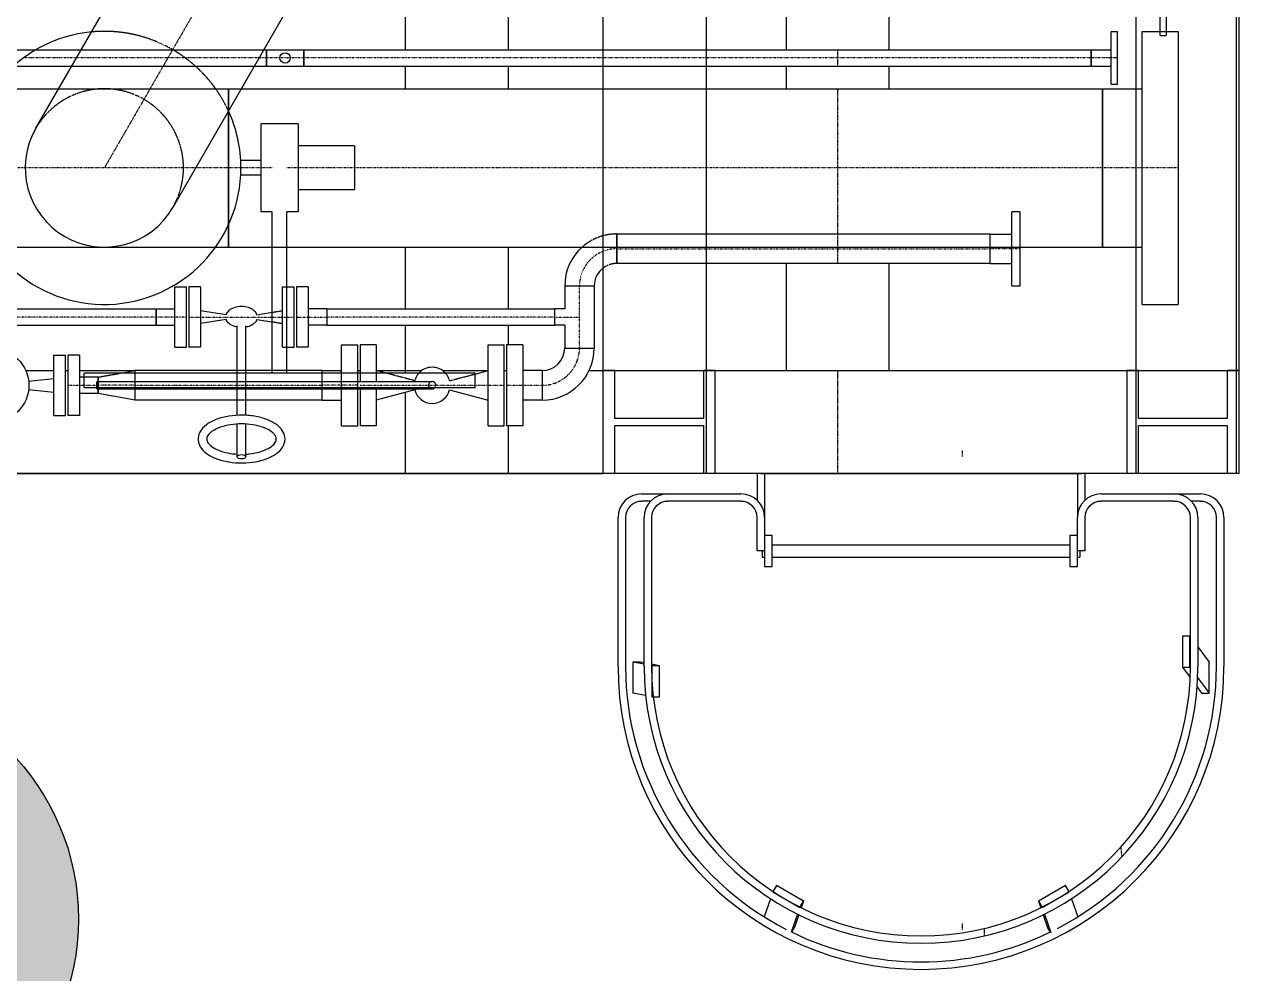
# Model space of a CAD drawing. Header units: millimetres. Extents: x -10011772 to -8149599, y 2847708 to 3434448.
# Drawn here: x -9517823 to -9512854, y 3158213 to 3162098 of the extents above; entities that cross this region are included whole.
import ezdxf

# ---------------------------------------------------------------- set-up
doc = ezdxf.new("R2010")
doc.units = ezdxf.units.MM
for name, pattern in [('DASHDOT2', [0.5, 0.25, -0.125, 0, -0.125]), ('DIVIDE2', [0.625, 0.25, -0.125, 0, -0.125, 0, -0.125]), ('HIDDEN2', [0.1875, 0.125, -0.0625])]:
    doc.linetypes.add(name, pattern=pattern)
doc.layers.add('总平面底图', color=9, linetype='Continuous')
doc.layers.add('电气-接地设计-接地线', color=3, linetype='接地线')
doc.styles.add('EESLTYPE', font='TXT.shx')
doc.linetypes.add('接地线', pattern='A,500,["/",EESLTYPE,S=200,R=0,X=0,Y=-100],-200,60,-200', length=960)

# ---------------------------------------------------------------- blocks, each defined once
blk = doc.blocks.new('总平面底图 爆炸危险区 LOCATION I')
at = {"layer": '总平面底图', "linetype": 'Continuous'}
for p, q in [((217000, 116406.3), (217000, 119406.3)), ((218300, 119406.3), (218300, 116406.3)), ((215839.1, 117112.3), (216067.7, 117508.2)), ((217210.3, 117456.3), (217210.3, 116406.3)), ((218089.6, 117456.3), (218089.6, 116406.3)), ((216348.1, 117346.3), (216119.5, 116950.3)), ((216594.8, 117339.6), (216594.8, 117273)), ((216805.1, 117339.6), (216805.1, 117273)), ((217374.8, 117273), (217374.8, 117339.6)), ((217585.1, 117273), (217585.1, 117339.6)), ((218039.2, 117256.3), (218039.2, 117310.3)), ((218039.2, 117310.3), (218052, 117310.3)), ((218052, 117256.3), (218052, 117310.3)), ((215457.5, 117273), (215839.1, 117273)), ((216305.8, 117273), (216310.9, 117273)), ((216310.9, 117256.3), (216310.9, 117273)), ((216310.9, 117273), (216387.1, 117273)), ((216310.9, 117273), (216310.9, 117239.6)), ((216387.1, 117273), (216387.1, 117239.6)), ((216387.1, 117273), (217000, 117273)), ((216387.1, 117256.3), (216387.1, 117273)), ((217210.3, 117273), (217998.1, 117273)), ((217998.1, 117256.3), (217998.1, 117273)), ((217998.1, 117273), (218039.2, 117273)), ((217998.1, 117273), (217998.1, 117239.6)), ((216310.9, 117239.6), (216310.9, 117256.3)), ((216387.1, 117239.6), (216387.1, 117256.3)), ((217998.1, 117239.6), (217998.1, 117256.3)), ((218039.2, 117202.3), (218039.2, 117256.3)), ((218052, 117202.3), (218052, 117256.3)), ((216286.5, 117239.6), (216310.9, 117239.6)), ((216310.9, 117239.6), (216387.1, 117239.6)), ((216387.1, 117239.6), (217000, 117239.6)), ((216594.8, 117239.6), (216594.8, 117193.2)), ((216805.1, 117239.6), (216805.1, 117193.2)), ((217210.3, 117239.6), (217998.1, 117239.6)), ((217374.8, 117193.2), (217374.8, 117239.6)), ((217585.1, 117193.2), (217585.1, 117239.6)), ((217998.1, 117239.6), (218039.2, 117239.6)), ((216259.8, 117193.2), (217000, 117193.2)), ((217210.3, 117193.2), (218021.6, 117193.2)), ((218021.6, 117193.2), (218021.6, 117031.3)), ((218021.6, 117031.3), (218021.6, 117193.2)), ((218021.6, 117193.2), (218089.6, 117193.2)), ((218039.2, 117202.3), (218052, 117202.3)), ((216299.3, 117121.3), (216299.3, 116941.3)), ((216376.1, 117121.3), (216299.3, 117121.3)), ((216376.1, 117121.3), (216376.1, 116941.3)), ((216491.3, 117076.3), (216376.1, 117076.3)), ((216491.3, 117076.3), (216491.3, 116986.3)), ((216299.3, 117046.3), (216258.3, 117046.3)), ((218021.6, 117031.3), (218021.6, 116869.4)), ((218021.6, 116869.4), (218021.6, 117031.3)), ((216299.3, 117016.3), (216258.3, 117016.3)), ((216491.3, 116986.3), (216376.1, 116986.3)), ((216322.7, 116941.3), (216299.3, 116941.3)), ((216322.7, 116611.3), (216322.7, 116941.3)), ((216376.1, 116941.3), (216352.7, 116941.3)), ((216352.7, 116611.3), (216352.7, 116941.3)), ((216233.3, 116869.4), (216233.3, 116914.9)), ((216233.3, 116914.9), (216233.3, 116869.4)), ((216207, 116869.4), (216233.3, 116869.4)), ((216233.3, 116869.4), (216322.7, 116869.4)), ((216352.7, 116869.4), (217000, 116869.4)), ((216594.8, 116869.4), (216594.8, 116742.9)), ((216805.1, 116869.4), (216805.1, 116742.9)), ((217210.3, 116869.4), (218021.6, 116869.4)), ((217791.2, 116835.7), (217791.2, 116869.4)), ((217791.2, 116865.9), (217791.2, 116869.4)), ((217835.7, 116865.9), (217835.7, 116869.4)), ((217853.2, 116865.9), (217853.2, 116869.4)), ((218021.6, 116869.4), (218089.6, 116869.4)), ((217791.2, 116835.7), (217791.2, 116865.9)), ((217835.7, 116789.7), (217835.7, 116865.9)), ((217853.2, 116789.7), (217853.2, 116865.9)), ((217791.2, 116835.7), (217210.3, 116835.7)), ((217374.8, 116616.6), (217374.8, 116835.7)), ((217585.1, 116616.6), (217585.1, 116835.7)), ((217791.2, 116835.7), (217835.7, 116835.7)), ((216123.7, 116672.5), (216123.7, 116788.1)), ((216123.7, 116788.1), (216147.6, 116788.1)), ((216147.6, 116672.5), (216147.6, 116788.1)), ((216152, 116788.1), (216152, 116672.5)), ((216175.8, 116788.1), (216152, 116788.1)), ((216175.8, 116788.1), (216175.8, 116672.5)), ((216352.7, 116788.1), (216367.9, 116788.1)), ((216367.9, 116672.5), (216367.9, 116788.1)), ((216372.4, 116788.1), (216372.4, 116672.5)), ((216396.2, 116788.1), (216372.4, 116788.1)), ((216396.2, 116788.1), (216396.2, 116672.5)), ((216921.2, 116789.7), (216981.5, 116789.7)), ((216921.2, 116789.7), (216921.2, 116742.9)), ((216921.2, 116789.7), (216981.5, 116789.7)), ((216981.5, 116789.7), (216981.5, 116662.7)), ((217835.7, 116789.7), (217853.2, 116789.7)), ((214727.8, 116742.9), (216085.6, 116742.9)), ((216085.6, 116711.7), (216085.6, 116742.9)), ((216085.6, 116742.9), (216123.7, 116742.9)), ((216085.6, 116742.9), (216085.6, 116709.5)), ((216228.4, 116731), (216175.8, 116739.2)), ((216228.4, 116721.3), (216175.8, 116713.1)), ((216291.5, 116731), (216322.7, 116735.9)), ((216291.5, 116721.3), (216322.7, 116716.5)), ((216434.3, 116742.9), (216396.2, 116742.9)), ((216434.3, 116742.9), (216434.3, 116711.7)), ((216434.3, 116742.9), (216434.3, 116709.5)), ((216434.3, 116742.9), (216900.5, 116742.9)), ((216900.5, 116742.9), (216900.5, 116709.5)), ((216921.2, 116742.9), (216900.5, 116742.9)), ((216900.5, 116742.9), (216900.5, 116709.5)), ((214727.8, 116709.5), (216085.6, 116709.5)), ((216085.6, 116709.5), (216085.6, 116711.7)), ((216085.6, 116709.5), (216123.7, 116709.5)), ((216251.1, 116611.3), (216251.1, 116708.2)), ((216268.8, 116611.3), (216268.8, 116708.2)), ((216434.3, 116709.5), (216396.2, 116709.5)), ((216434.3, 116711.7), (216434.3, 116709.5)), ((216434.3, 116709.5), (216900.5, 116709.5)), ((216594.8, 116709.5), (216594.8, 116611.3)), ((216805.1, 116709.5), (216805.1, 116669)), ((216921.2, 116709.5), (216900.5, 116709.5)), ((216921.2, 116709.5), (216921.2, 116662.7)), ((216123.7, 116664.3), (216123.7, 116672.5)), ((216147.6, 116664.3), (216147.6, 116672.5)), ((216152, 116672.5), (216152, 116664.3)), ((216175.8, 116672.5), (216175.8, 116664.3)), ((216367.9, 116664.3), (216367.9, 116672.5)), ((216372.4, 116672.5), (216372.4, 116664.3)), ((216396.2, 116672.5), (216396.2, 116664.3)), ((215876.1, 116586.5), (215876.1, 116648.4)), ((215876.1, 116648.4), (215900, 116648.4)), ((215900, 116586.5), (215900, 116648.4)), ((215904.4, 116648.4), (215904.4, 116586.5)), ((215928.2, 116648.4), (215904.4, 116648.4)), ((215928.2, 116648.4), (215928.2, 116586.5)), ((216123.7, 116664.3), (216147.6, 116664.3)), ((216175.8, 116664.3), (216152, 116664.3)), ((216352.7, 116664.3), (216367.9, 116664.3)), ((216396.2, 116664.3), (216372.4, 116664.3)), ((216464.6, 116611.3), (216464.6, 116669)), ((216464.6, 116669), (216497.9, 116669)), ((216497.9, 116611.3), (216497.9, 116669)), ((216502.4, 116669), (216502.4, 116611.3)), ((216535.7, 116669), (216502.4, 116669)), ((216535.7, 116669), (216535.7, 116611.3)), ((216764.2, 116586.5), (216764.2, 116669)), ((216764.2, 116669), (216797.5, 116669)), ((216797.5, 116586.5), (216797.5, 116669)), ((216802, 116669), (216802, 116586.5)), ((216835.3, 116669), (216802, 116669)), ((216835.3, 116669), (216835.3, 116586.5)), ((216921.2, 116662.7), (216981.5, 116662.7)), ((216921.2, 116662.7), (216981.5, 116662.7)), ((215818.6, 116616.6), (215876.1, 116616.6)), ((215824.4, 116595.3), (215876.1, 116600.7)), ((215900, 116616.6), (215904.4, 116616.6)), ((215928.2, 116616.6), (216042.5, 116616.6)), ((215937.7, 116603.2), (215928.2, 116603.2)), ((216737.7, 116611.3), (215937.7, 116611.3)), ((215937.7, 116581.3), (215937.7, 116611.3)), ((216012.4, 116611.3), (216042.6, 116616.6)), ((216042.6, 116611.3), (216042.6, 116616.6)), ((216042.6, 116611.3), (216042.6, 116616.6)), ((216251.1, 116616.6), (216042.6, 116616.6)), ((216322.7, 116616.6), (216268.8, 116616.6)), ((216424.8, 116616.6), (216352.7, 116616.6)), ((216424.8, 116611.3), (216424.8, 116616.6)), ((216424.8, 116616.6), (216464.6, 116616.6)), ((216424.8, 116611.3), (216424.8, 116616.6)), ((216497.9, 116616.6), (216502.4, 116616.6)), ((216535.7, 116616.6), (216535.7, 116611.3)), ((216555.9, 116611.3), (216535.7, 116616.6)), ((216535.7, 116616.6), (216535.7, 116616.6)), ((216535.8, 116616.6), (216628.7, 116616.6)), ((216671.2, 116616.6), (216764.1, 116616.6)), ((216737.7, 116609.6), (216764.2, 116616.6)), ((216737.7, 116581.3), (216737.7, 116611.3)), ((216764.2, 116586.5), (216764.2, 116616.6)), ((216764.2, 116616.6), (216764.2, 116616.6)), ((216797.5, 116616.6), (216802, 116616.6)), ((216875.1, 116616.6), (216835.3, 116616.6)), ((216875.1, 116616.6), (216875.1, 116586.5)), ((216875.1, 116616.6), (216875.1, 116556.3)), ((216971, 116616.6), (217000, 116616.6)), ((217000, 116616.6), (218300, 116616.6)), ((217023.7, 116616.6), (217000, 116616.6)), ((217023.7, 116518.7), (217023.7, 116616.6)), ((217228.6, 116616.6), (217204.8, 116616.6)), ((217204.8, 116616.6), (217204.8, 116518.7)), ((217228.6, 116406.3), (217228.6, 116616.6)), ((218095.1, 116616.6), (218071.4, 116616.6)), ((218071.4, 116616.6), (218071.4, 116406.3)), ((218095.1, 116518.7), (218095.1, 116616.6)), ((218300, 116616.6), (218276.2, 116616.6)), ((218276.2, 116616.6), (218276.2, 116518.7)), ((215824.4, 116577.7), (215876.1, 116572.3)), ((215876.1, 116524.6), (215876.1, 116586.5)), ((215900, 116524.6), (215900, 116586.5)), ((215904.4, 116586.5), (215904.4, 116524.6)), ((215928.2, 116586.5), (215928.2, 116524.6)), ((216737.7, 116581.3), (215937.7, 116581.3)), ((215964.2, 116579), (215964.2, 116581.3)), ((215964.2, 116579), (216650, 116579)), ((215966.4, 116569.8), (215966.4, 116579)), ((215966.4, 116579), (215966.4, 116569.8)), ((216042.6, 116556.3), (216042.6, 116579)), ((216042.6, 116556.3), (216042.6, 116579)), ((216251.1, 116525.2), (216251.1, 116579)), ((216268.8, 116525.2), (216268.8, 116579)), ((216424.8, 116556.3), (216424.8, 116579)), ((216424.8, 116556.3), (216424.8, 116579)), ((216464.6, 116503.9), (216464.6, 116579)), ((216497.9, 116503.9), (216497.9, 116579)), ((216502.4, 116579), (216502.4, 116503.9)), ((216535.7, 116579), (216535.7, 116556.3)), ((216535.7, 116579), (216535.7, 116503.9)), ((216614.3, 116577), (216535.7, 116556.3)), ((216594.8, 116571.9), (216594.8, 116406.3)), ((216685.6, 116577), (216764.2, 116556.3)), ((216764.2, 116556.3), (216764.2, 116586.5)), ((216764.2, 116503.9), (216764.2, 116586.5)), ((216797.5, 116503.9), (216797.5, 116586.5)), ((216802, 116586.5), (216802, 116503.9)), ((216835.3, 116586.5), (216835.3, 116503.9)), ((216875.1, 116586.5), (216875.1, 116556.3)), ((215966.4, 116569.8), (215928.2, 116569.8)), ((216042.6, 116556.3), (215966.4, 116569.8)), ((216251.1, 116556.3), (216042.6, 116556.3)), ((216424.8, 116556.3), (216268.8, 116556.3)), ((216424.8, 116556.3), (216464.6, 116556.3)), ((216875.1, 116556.3), (216835.3, 116556.3)), ((215876.1, 116524.6), (215900, 116524.6)), ((215928.2, 116524.6), (215904.4, 116524.6)), ((216251.1, 116440.2), (216251.1, 116507.4)), ((216268.8, 116440.2), (216268.8, 116507.4)), ((216464.6, 116503.9), (216497.9, 116503.9)), ((216535.7, 116503.9), (216502.4, 116503.9)), ((216764.2, 116503.9), (216797.5, 116503.9)), ((216835.3, 116503.9), (216802, 116503.9)), ((216805.1, 116503.9), (216805.1, 116406.3)), ((217204.8, 116518.7), (217023.7, 116518.7)), ((217023.7, 116406.3), (217023.7, 116504.2)), ((217023.7, 116504.2), (217204.8, 116504.2)), ((217204.8, 116504.2), (217204.8, 116406.3)), ((218276.2, 116518.7), (218095.1, 116518.7)), ((218095.1, 116504.2), (218276.2, 116504.2)), ((218095.1, 116406.3), (218095.1, 116504.2)), ((218276.2, 116504.2), (218276.2, 116406.3)), ((208300, 116406.3), (217000, 116406.3)), ((216805.1, 116406.3), (216594.8, 116406.3)), ((217322.3, 116406.3), (217000, 116406.3)), ((217314.7, 116406.3), (217314.7, 116351.3)), ((217322.3, 116406.3), (217979.2, 116406.3)), ((217329.9, 116406.3), (217329.9, 116316.1)), ((217970, 116406.3), (217970, 116316.1)), ((218300, 116406.3), (217979.2, 116406.3)), ((217985.2, 116406.3), (217985.2, 116351.3)), ((217078.5, 116364.4), (217131.8, 116364.4)), ((217096.6, 116349.2), (217078.5, 116349.2)), ((217131.8, 116364.4), (217281.7, 116364.4)), ((217281.7, 116349.2), (217131.8, 116349.2)), ((218018.3, 116364.4), (218168.1, 116364.4)), ((218168.1, 116349.2), (218018.3, 116349.2)), ((218168.1, 116364.4), (218221.5, 116364.4)), ((218221.5, 116349.2), (218203.3, 116349.2)), ((217030.2, 116011.3), (217030.2, 116316.1)), ((217045.4, 116316.1), (217045.4, 116011.3)), ((217083.5, 116011.3), (217083.5, 116316.1)), ((217098.8, 116316.1), (217098.8, 116011.3)), ((217314.7, 116247.6), (217314.7, 116316.1)), ((217329.9, 116316.1), (217329.9, 116279.3)), ((217970, 116279.3), (217970, 116316.1)), ((217985.2, 116316.1), (217985.2, 116247.6)), ((218201.1, 116011.3), (218201.1, 116316.1)), ((218216.4, 116316.1), (218216.4, 116011.3)), ((218254.5, 116011.3), (218254.5, 116316.1)), ((218269.7, 116316.1), (218269.7, 116011.3)), ((217345.2, 116279.3), (217329.9, 116279.3)), ((217329.9, 116279.3), (217329.9, 116215.8)), ((217345.2, 116215.8), (217345.2, 116279.3)), ((217954.8, 116279.3), (217954.8, 116215.8)), ((217970, 116279.3), (217954.8, 116279.3)), ((217970, 116215.8), (217970, 116279.3)), ((217329.9, 116247.6), (217314.7, 116247.6)), ((217324.8, 116247.6), (217324.8, 116234.9)), ((217345.2, 116260.3), (217954.8, 116260.3)), ((217985.2, 116247.6), (217970, 116247.6)), ((217975.1, 116247.6), (217975.1, 116234.9)), ((217324.8, 116234.9), (217329.9, 116234.9)), ((217345.2, 116234.9), (217954.8, 116234.9)), ((217970, 116234.9), (217975.1, 116234.9)), ((217329.9, 116215.8), (217345.2, 116215.8)), ((217954.8, 116215.8), (217970, 116215.8)), ((218200.3, 116073.5), (218185, 116073.5)), ((218185, 116073.5), (218185, 116010)), ((218200.3, 116073.5), (218201.1, 116072.3)), ((218200.3, 116010), (218200.3, 116073.5)), ((218216.4, 116051.4), (218239.2, 116020.2)), ((217060.7, 116020.2), (217060.7, 115956.7)), ((217075.9, 116020.2), (217060.7, 116020.2)), ((217083.5, 116015.8), (217060.7, 116020.2)), ((217083.5, 116018.7), (217075.9, 116020.2)), ((217114.9, 116012.6), (217098.8, 116015.8)), ((217099.6, 116012.6), (217098.8, 116012.8)), ((217114.9, 116012.6), (217099.6, 116012.6)), ((217099.6, 116012.6), (217099.6, 115949.1)), ((217114.9, 115949.1), (217114.9, 116012.6)), ((217114.9, 116012.6), (217114.9, 116012.6)), ((217114.9, 116000.4), (217114.9, 116012.6)), ((218185, 116010), (218200.3, 116010)), ((218185.1, 116010), (218200.7, 115988.7)), ((218200.3, 116010.2), (218201.1, 116009)), ((218239.2, 115956.8), (218239.2, 116020.2)), ((218215.9, 115988.7), (218239.2, 115956.8)), ((217086.7, 115951.7), (217060.7, 115956.7)), ((217099.6, 115949.1), (217114.9, 115949.1)), ((218214.8, 115969.4), (218224, 115956.8)), ((218224, 115956.8), (218239.2, 115956.8)), ((217354.5, 115563.1), (217346.9, 115549.9)), ((217354.4, 115562.9), (217351.1, 115557.2)), ((217354.4, 115562.9), (217354.4, 115562.9)), ((217409.5, 115531.3), (217354.5, 115563.1)), ((217945.4, 115563.1), (217890.4, 115531.3)), ((217945.3, 115563.1), (217923.7, 115550.5)), ((217945.4, 115563), (217945.3, 115563.1)), ((217953, 115549.9), (217945.4, 115563.1)), ((217952.6, 115550.7), (217949.6, 115555.8)), ((217342.1, 115535.9), (217329.4, 115498.8)), ((217346.9, 115549.9), (217401.9, 115518.1)), ((217409.5, 115531.5), (217385.9, 115544.9)), ((217401.9, 115518.1), (217409.5, 115531.3)), ((217409.5, 115531.3), (217404.8, 115517.7)), ((217409.4, 115531.3), (217409.5, 115531.5)), ((217409.5, 115531.5), (217409.5, 115531.3)), ((217890.4, 115531.3), (217898, 115518.1)), ((217890.5, 115531.2), (217893.9, 115525.4)), ((217890.5, 115531.2), (217890.5, 115531.2)), ((217890.5, 115531.2), (217895.1, 115517.7)), ((217898, 115518.1), (217953, 115549.9)), ((217957.8, 115535.9), (217970.5, 115498.8)), ((217397.3, 115504.4), (217384.6, 115467.4)), ((217399.9, 115503.1), (217390.5, 115475.6)), ((217402.3, 115518.9), (217405.3, 115524)), ((217900, 115503.1), (217909.5, 115475.3)), ((217902.8, 115504.5), (217915.5, 115467.2)), ((217385.9, 115467.5), (217390.5, 115475.6)), ((217909.5, 115475.3), (217914.1, 115467.6))]:
    blk.add_line(p, q, dxfattribs=at)
at = {"layer": '总平面底图'}
for p, q in [((218294.9, 119406.3), (218294.9, 116406.3)), ((218294.9, 116406.3), (208294.9, 116406.3))]:
    blk.add_line(p, q, dxfattribs=at)
at = {"layer": '总平面底图', "linetype": 'DIVIDE2'}
for p, q in [((216207.9, 117427.2), (215979.3, 117031.3)), ((216296.2, 117256.3), (215813.7, 117256.3)), ((216310.9, 117256.3), (216296.2, 117256.3)), ((216387.1, 117256.3), (216310.9, 117256.3)), ((216310.9, 117256.3), (216310.9, 117256.3)), ((216310.9, 117256.3), (216310.9, 117256.3)), ((217000, 117256.3), (216387.1, 117256.3)), ((216387.1, 117256.3), (216387.1, 117256.3)), ((217210.3, 117256.3), (217000, 117256.3)), ((217998.1, 117256.3), (217210.3, 117256.3)), ((218052, 117256.3), (217998.1, 117256.3)), ((216233.3, 117031.3), (215725.3, 117031.3)), ((216233.3, 117031.3), (216233.3, 117031.3)), ((216322.7, 117031.3), (216233.3, 117031.3)), ((216491.3, 117031.3), (216352.7, 117031.3)), ((217000, 117031.3), (216491.3, 117031.3)), ((217210.3, 117031.3), (217000, 117031.3)), ((218021.6, 117031.3), (217210.3, 117031.3)), ((218089.6, 117031.3), (218021.6, 117031.3)), ((218177, 117031.3), (218089.6, 117031.3)), ((217027.5, 116865.9), (217210.3, 116865.9)), ((217027.5, 116865.9), (217027.5, 116865.9)), ((217027.5, 116865.9), (217027.5, 116865.9)), ((217210.3, 116865.9), (217791.2, 116865.9)), ((217853.2, 116865.9), (217791.2, 116865.9)), ((216951.3, 116789.7), (216951.3, 116789.7)), ((216951.3, 116789.7), (216951.3, 116789.6)), ((216951.3, 116662.7), (216951.3, 116789.7)), ((216951.3, 116789.7), (216951.3, 116789.7)), ((216951.3, 116789.7), (216951.3, 116789.7)), ((216085.6, 116726.2), (214727.8, 116726.2)), ((216147.6, 116726.2), (216085.6, 116726.2)), ((216152, 116726.2), (216322.7, 116726.2)), ((216322.7, 116726.2), (216352.7, 116726.2)), ((216352.7, 116726.2), (216367.9, 116726.2)), ((216372.4, 116726.2), (216434.3, 116726.2)), ((216900.5, 116726.2), (216434.3, 116726.2)), ((216900.5, 116726.2), (216900.5, 116726.2)), ((216900.5, 116726.2), (216951.3, 116726.2)), ((216951.3, 116662.7), (216951.3, 116662.7)), ((216951.3, 116662.7), (216951.3, 116662.6)), ((216951.3, 116662.7), (216951.3, 116662.7)), ((215904.4, 116586.5), (215937.7, 116586.5)), ((215937.7, 116586.5), (215966.4, 116586.5)), ((216042.6, 116586.5), (215966.4, 116586.5)), ((216042.6, 116586.5), (216424.8, 116586.5)), ((216497.9, 116586.5), (216424.8, 116586.5)), ((216502.4, 116586.5), (216737.7, 116586.5)), ((216737.7, 116586.5), (216797.5, 116586.5)), ((216802, 116586.5), (216875.1, 116586.5)), ((216875.1, 116586.5), (216875.1, 116586.5)), ((216875.1, 116586.5), (216875.1, 116586.5))]:
    blk.add_line(p, q, dxfattribs=at)
at = {"layer": '总平面底图', "linetype": 'HIDDEN2'}
for p, q in [((218139.2, 117302.3), (218139.2, 117356.3)), ((218152, 117302.3), (218152, 117356.3)), ((218102.4, 117031.3), (218102.4, 117310.7)), ((218102.4, 117310.7), (218177, 117310.7)), ((218139.2, 117302.3), (218152, 117302.3)), ((218177, 117031.3), (218177, 117310.7)), ((215839.1, 117273), (216305.8, 117273)), ((217000, 117273), (217210.3, 117273)), ((215793.1, 117239.6), (216286.5, 117239.6)), ((217000, 117239.6), (217210.3, 117239.6)), ((215751.6, 117193.2), (216233.3, 117193.2)), ((216233.3, 117031.3), (216233.3, 117193.2)), ((216233.3, 117193.2), (216233.3, 117031.3)), ((216233.3, 117193.2), (216259.8, 117193.2)), ((217000, 117193.2), (217210.3, 117193.2)), ((218089.6, 117193.2), (218102.4, 117193.2)), ((216233.3, 116914.9), (216233.3, 117031.3)), ((216233.3, 117031.3), (216233.3, 116914.9)), ((218102.4, 116751.9), (218102.4, 117031.3)), ((218177, 116751.9), (218177, 117031.3)), ((217835.7, 116869.4), (217835.7, 116942.1)), ((217835.7, 116942.1), (217853.2, 116942.1)), ((217853.2, 116869.4), (217853.2, 116942.1)), ((217027.5, 116835.7), (217027.5, 116896)), ((217791.2, 116896), (217027.5, 116896)), ((217027.5, 116896), (217027.5, 116835.7)), ((217791.2, 116869.4), (217791.2, 116896)), ((217791.2, 116869.4), (217791.2, 116896)), ((217791.2, 116896), (217835.7, 116896)), ((215751.6, 116869.4), (216207, 116869.4)), ((216322.7, 116869.4), (216352.7, 116869.4)), ((217000, 116869.4), (217210.3, 116869.4)), ((218089.6, 116869.4), (218102.4, 116869.4)), ((217210.3, 116835.7), (217027.5, 116835.7)), ((216344.1, 116672.5), (216344.1, 116788.1)), ((216344.1, 116788.1), (216352.7, 116788.1)), ((218102.4, 116751.9), (218177, 116751.9)), ((216322.7, 116735.9), (216344.1, 116739.2)), ((216322.7, 116716.5), (216344.1, 116713.1)), ((216344.1, 116664.3), (216344.1, 116672.5)), ((216344.1, 116664.3), (216352.7, 116664.3)), ((215966.4, 116603.2), (215937.7, 116603.2)), ((215966.4, 116603.2), (216012.4, 116611.3)), ((215966.4, 116586.5), (215966.4, 116603.2)), ((215966.4, 116603.2), (215966.4, 116586.5)), ((216042.6, 116586.5), (216042.6, 116611.3)), ((216042.6, 116579), (216042.6, 116611.3)), ((216268.8, 116616.6), (216251.1, 116616.6)), ((216251.1, 116579), (216251.1, 116611.3)), ((216268.8, 116579), (216268.8, 116611.3)), ((216352.7, 116616.6), (216322.7, 116616.6)), ((216424.8, 116586.5), (216424.8, 116611.3)), ((216424.8, 116579), (216424.8, 116611.3)), ((216464.6, 116586.5), (216464.6, 116611.3)), ((216497.9, 116586.5), (216497.9, 116611.3)), ((216502.4, 116611.3), (216502.4, 116594)), ((216535.7, 116611.3), (216535.7, 116594)), ((216535.7, 116611.3), (216535.7, 116594)), ((216614.3, 116595.9), (216555.9, 116611.3)), ((216685.6, 116595.9), (216737.7, 116609.6)), ((215964.2, 116586.5), (215964.2, 116594)), ((215964.2, 116594), (216650, 116594)), ((215964.2, 116581.3), (215964.2, 116586.5)), ((215966.4, 116579), (215966.4, 116586.5)), ((215966.4, 116586.5), (215966.4, 116579)), ((216042.6, 116579), (216042.6, 116586.5)), ((216424.8, 116579), (216424.8, 116586.5)), ((216464.6, 116579), (216464.6, 116586.5)), ((216497.9, 116579), (216497.9, 116586.5)), ((216268.8, 116556.3), (216251.1, 116556.3))]:
    blk.add_line(p, q, dxfattribs=at)
at = {"layer": '总平面底图', "linetype": 'DASHDOT2'}
for p, q in [((217480, 117239.6), (217480, 117273)), ((217480, 116835.7), (217480, 117193.2)), ((217480, 116406.3), (217480, 116616.6)), ((217733.9, 116453.3), (217733.9, 116440.8)), ((218061.4, 115622), (218059.1, 115642)), ((217733.9, 115485.6), (217733.9, 115473.1)), ((217779.3, 115475.5), (217779.3, 115459.9))]:
    blk.add_line(p, q, dxfattribs=at)
at = {"layer": '总平面底图', "linetype": 'Continuous'}
for centre, radius in [((216349, 117256.3), 10.7), ((215750, 116586.5), 75)]:
    blk.add_circle(centre, radius, dxfattribs=at)
for centre, radius, start, end in [((215979.3, 117031.3), 279.4, 95.4186, 0), ((215979.3, 117031.3), 279.4, 0, 24.5814), ((215979.3, 117031.3), 161.9, 150, 330), ((215979.3, 117031.3), 161.9, 150, 330), ((217027.5, 116789.7), 106.4, 131.458, 180), ((217027.5, 116789.7), 46, 126.7976, 180), ((216875.1, 116662.7), 106.4, 270, 0), ((216875.1, 116662.7), 46, 270, 0), ((216650, 116586.5), 36.9, 42.3162, 137.6838), ((216650, 116586.5), 36.9, 194.7906, 345.2094), ((216650, 116586.5), 7.5, 223.4983, 316.5017), ((217078.5, 116316.1), 48.3, 90, 180), ((217078.5, 116316.1), 33, 90, 180), ((217131.8, 116316.1), 48.3, 90, 180), ((217131.8, 116316.1), 33, 90, 180), ((217281.7, 116316.1), 48.3, 0, 90), ((217281.7, 116316.1), 33, 0, 90), ((218018.3, 116316.1), 48.3, 90, 180), ((218018.3, 116316.1), 33, 90, 180), ((218168.1, 116316.1), 48.3, 0, 90), ((218168.1, 116316.1), 33, 0, 90), ((218221.5, 116316.1), 48.3, 0, 90), ((218221.5, 116316.1), 33, 0, 90), ((217650, 116011.3), 619.8, 180, 0), ((217650, 116011.3), 604.5, 180, 242.8505), ((217650, 116011.3), 566.4, 180, 0), ((217650, 116011.3), 551.2, 180, 0), ((217650, 116011.3), 604.5, 297.4959, 0), ((217650, 116011.3), 604.5, 244.0018, 296.0044)]:
    blk.add_arc(centre, radius, start, end, dxfattribs=at)
at = {"layer": '总平面底图', "linetype": 'HIDDEN2'}
for centre, radius, start, end in [((215979.3, 117031.3), 279.4, 24.5814, 95.4186), ((215979.3, 117031.3), 161.9, 0, 150), ((215979.3, 117031.3), 161.9, 330, 0), ((217027.5, 116789.7), 106.4, 90, 131.458), ((217027.5, 116789.7), 46, 90, 126.7976), ((216650, 116586.5), 36.9, 137.6838, 165.2094), ((216650, 116586.5), 36.9, 14.7906, 42.3162), ((216650, 116586.5), 7.5, 316.5017, 180), ((216650, 116586.5), 7.5, 180, 223.4983)]:
    blk.add_arc(centre, radius, start, end, dxfattribs=at)
at = {"layer": '总平面底图', "linetype": 'DIVIDE2'}
for centre, start, end in [((217027.5, 116789.7), 111.2163, 180), ((217027.5, 116789.7), 90, 111.2163), ((216875.1, 116662.7), 270, 0)]:
    blk.add_arc(centre, 76.2, start, end, dxfattribs=at)
at = {"layer": '总平面底图', "linetype": 'Continuous'}
blk.add_ellipse((216260, 116440.2), major_axis=(8.89, 0), ratio=0.5, dxfattribs=at)
for points in [[(216249.3, 116746.5), (216244.7, 116745.5), (216240.5, 116743.7), (216237, 116741.4)], [(216264.4, 116747.5), (216259.4, 116748), (216254.1, 116747.7), (216249.3, 116746.5)], [(216276.8, 116744.6), (216273, 116746.1), (216268.8, 116747.1), (216264.4, 116747.5)], [(216284.7, 116740.1), (216282.5, 116741.9), (216279.8, 116743.4), (216276.8, 116744.6)], [(216230.6, 116735.3), (216229.7, 116733.9), (216228.9, 116732.5), (216228.4, 116731)], [(216230.6, 116717), (216229.7, 116718.4), (216228.9, 116719.8), (216228.4, 116721.3)], [(216237, 116741.4), (216234.4, 116739.6), (216232.2, 116737.6), (216230.6, 116735.3)], [(216289.3, 116735.3), (216288.1, 116737), (216286.5, 116738.6), (216284.7, 116740.1)], [(216291.5, 116731), (216291, 116732.5), (216290.2, 116734), (216289.3, 116735.3)], [(216291.5, 116721.3), (216291, 116719.8), (216290.2, 116718.4), (216289.3, 116717)], [(216237, 116710.9), (216234.4, 116712.7), (216232.2, 116714.8), (216230.6, 116717)], [(216249.3, 116705.8), (216244.7, 116706.9), (216240.5, 116708.6), (216237, 116710.9)], [(216251.1, 116705.4), (216250.5, 116705.5), (216249.9, 116705.6), (216249.3, 116705.8)], [(216276.8, 116707.7), (216274.3, 116706.7), (216271.6, 116705.9), (216268.8, 116705.4)], [(216284.7, 116712.3), (216282.5, 116710.5), (216279.8, 116708.9), (216276.8, 116707.7)], [(216289.3, 116717), (216288.1, 116715.3), (216286.5, 116713.7), (216284.7, 116712.3)], [(216234.3, 116523.4), (216225.3, 116522), (216216.7, 116519.8), (216208.9, 116516.9)], [(216262.1, 116525.4), (216252.7, 116525.5), (216243.3, 116524.8), (216234.3, 116523.4)], [(216289.8, 116522.7), (216280.9, 116524.3), (216271.5, 116525.3), (216262.1, 116525.4)], [(216315.1, 116515.2), (216307.4, 116518.5), (216298.9, 116521), (216289.8, 116522.7)], [(216188, 116505.8), (216182.2, 116501.4), (216177.5, 116496.3), (216174.5, 116490.4)], [(216208.9, 116516.9), (216201, 116513.9), (216193.9, 116510.2), (216188, 116505.8)], [(216205, 116495.6), (216200.4, 116493.1), (216196.8, 116490.3), (216194.2, 116487.6)], [(216221.8, 116502.4), (216215.5, 116500.6), (216209.8, 116498.2), (216205, 116495.6)], [(216243, 116506.6), (216235.5, 116505.8), (216228.3, 116504.3), (216221.8, 116502.4)], [(216265.9, 116507.5), (216258.2, 116507.8), (216250.5, 116507.5), (216243, 116506.6)], [(216288.1, 116504.9), (216281.1, 116506.3), (216273.6, 116507.2), (216265.9, 116507.5)], [(216306.9, 116499.4), (216301.3, 116501.6), (216294.9, 116503.5), (216288.1, 116504.9)], [(216320.7, 116491.9), (216317.1, 116494.6), (216312.4, 116497.2), (216306.9, 116499.4)], [(216334.6, 116503.6), (216329.2, 116508.2), (216322.6, 116512.1), (216315.1, 116515.2)], [(216345.4, 116490.4), (216342.9, 116495.4), (216339.2, 116499.8), (216334.6, 116503.6)], [(216174.5, 116490.4), (216172, 116485.4), (216170.7, 116479.9), (216171.1, 116474.5)], [(216171.1, 116474.5), (216171.5, 116469.7), (216173, 116465), (216175.5, 116460.7)], [(216189.3, 116479.9), (216188.4, 116476.6), (216188.6, 116473.8), (216190.5, 116470.3)], [(216194.2, 116487.6), (216191.5, 116484.8), (216190, 116482.2), (216189.3, 116479.9)], [(216329.4, 116482.7), (216327.9, 116485.5), (216325, 116488.8), (216320.7, 116491.9)], [(216325.8, 116465.5), (216328.4, 116468.2), (216329.9, 116470.8), (216330.6, 116473.2)], [(216331.1, 116476.5), (216331.1, 116478.4), (216330.6, 116480.4), (216329.4, 116482.7)], [(216330.6, 116473.2), (216330.9, 116474.3), (216331.1, 116475.4), (216331.1, 116476.5)], [(216348.9, 116476.5), (216348.9, 116481.3), (216347.6, 116486.1), (216345.4, 116490.4)], [(216346.5, 116464.9), (216348, 116468.6), (216348.9, 116472.5), (216348.9, 116476.5)], [(216175.5, 116460.7), (216178.4, 116455.8), (216182.5, 116451.4), (216187.5, 116447.6)], [(216187.5, 116447.6), (216193.3, 116443.2), (216200.2, 116439.5), (216208, 116436.5)], [(216190.5, 116470.3), (216192.1, 116467.4), (216195, 116464.2), (216199.2, 116461)], [(216199.2, 116461), (216202.9, 116458.4), (216207.6, 116455.8), (216213.1, 116453.6)], [(216213.1, 116453.6), (216218.6, 116451.3), (216225, 116449.5), (216231.9, 116448.1)], [(216231.9, 116448.1), (216238, 116446.9), (216244.5, 116446), (216251.1, 116445.6)], [(216268.8, 116445.6), (216271.6, 116445.8), (216274.3, 116446), (216277, 116446.4)], [(216277, 116446.4), (216284.5, 116447.2), (216291.7, 116448.7), (216298.1, 116450.6)], [(216298.1, 116450.6), (216304.5, 116452.5), (216310.2, 116454.8), (216314.9, 116457.4)], [(216314.2, 116437.4), (216321.9, 116440.6), (216328.7, 116444.4), (216334.2, 116449.1)], [(216314.9, 116457.4), (216319.5, 116460), (216323.2, 116462.7), (216325.8, 116465.5)], [(216334.2, 116449.1), (216339.7, 116453.6), (216344, 116458.9), (216346.5, 116464.9)], [(216208, 116436.5), (216215.9, 116433.5), (216224.6, 116431.2), (216233.8, 116429.7)], [(216233.8, 116429.7), (216242.8, 116428.2), (216252.2, 116427.5), (216261.7, 116427.6)], [(216261.7, 116427.6), (216271, 116427.7), (216280.4, 116428.6), (216289.2, 116430.2)], [(216289.2, 116430.2), (216298.2, 116431.9), (216306.6, 116434.3), (216314.2, 116437.4)]]:
    blk.add_open_spline(points, degree=3, dxfattribs=at)
blk = doc.blocks.new('PTJD2')
at = {"linetype": 'Continuous'}
blk.add_hatch(color=0, dxfattribs=at).paths.add_polyline_path([(150, 0, 1), (-150, 0, 1)])
at = {"color": 0, "linetype": 'Continuous'}
blk.add_circle((0, 0), 150, dxfattribs=at)

msp = doc.modelspace()

# ---------------------------------------------------------------- block references
at = {"layer": '总平面底图', "xscale": 2, "yscale": 2, "zscale": 2}
msp.add_blockref('总平面底图 爆炸危险区 LOCATION I', (-9949454.3, 2927447.9), dxfattribs=at)
at = {"layer": '电气-接地设计-接地线', "color": 1, "xscale": 6.526230669615967, "yscale": 6.526230669615967, "zscale": 2.175410223205322, "rotation": 180}
msp.add_blockref('PTJD2', (-9518580.6, 3158436.5), dxfattribs=at)

doc.saveas('drawing.dxf')
